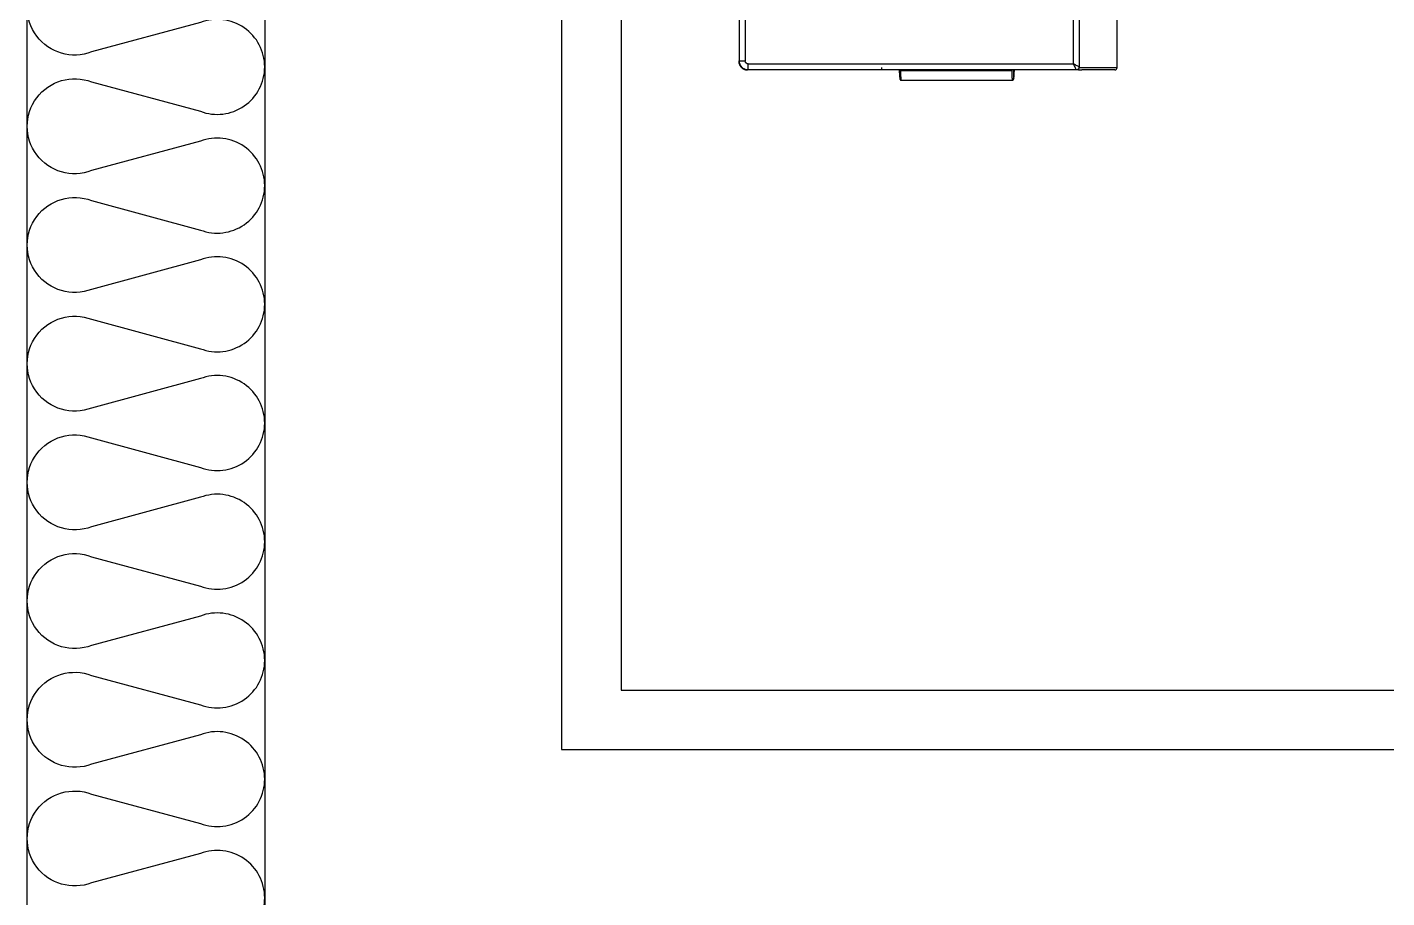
# Model space of a CAD drawing. Header units: millimetres. Extents: x -33000 to 294000, y 0 to 42408.
# Drawn here: x 278191.2 to 278649.2, y 18034.6 to 18328 of the extents above; entities that cross this region are included whole.
import ezdxf

# ---------------------------------------------------------------- set-up
doc = ezdxf.new("R2010")
doc.units = ezdxf.units.MM
doc.header["$LTSCALE"] = 50
doc.layers.add('arch', color=8, linetype='Continuous')

# ---------------------------------------------------------------- blocks, each defined once
blk = doc.blocks.new('A$C6CF502EC')
for p, q in [((-84.29, 254.5), (-121.92, 254.5)), ((-144.11, 250.2), (-157.11, 250.2)), ((-157.11, 250.2), (-157.11, 79)), ((-156.31, 251), (-145.17, 251)), ((-144.11, 251), (-145.17, 251)), ((-144.11, 251), (-143.6, 251)), ((-144.11, 251), (-144.11, 250.65)), ((-121.67, 251.32), (-84.19, 251.32)), ((-60.33, 251), (-60.15, 251))]:
    blk.add_line(p, q)
blk.add_arc((-156.31, 250.2), 0.8, 90, 180)
for centre, major_axis, ratio, start_param, end_param in [((-122.59, 241.52), (0.33, 12.49), 0.021001, 5.568856, 6.998613), ((-121.67, 250.94), (0, 0.5), 0.021008, 4.829725, 5.568523), ((-84.2, 250.94), (0, -0.5), 0.021008, 1.688117, 2.426937)]:
    blk.add_ellipse(centre, major_axis=major_axis, ratio=ratio, start_param=start_param, end_param=end_param)
for points, knots in [([(-122.36, 253.37), (-122.38, 253.24), (-122.41, 252.83), (-122.46, 251.96), (-122.5, 251.2), (-122.52, 250.9)], [0, 0, 0, 0, 0.264721, 0.731419, 1, 1, 1, 1]), ([(-121.76, 254.49), (-121.83, 254.49), (-121.94, 254.48), (-122.08, 254.4), (-122.18, 254.3), (-122.23, 254.2), (-122.27, 254.1), (-122.3, 253.96), (-122.33, 253.78), (-122.35, 253.48), (-122.36, 253.37)], [0, 0, 0, 0, 0.045112, 0.092295, 0.135741, 0.182804, 0.251788, 0.406207, 0.791729, 1, 1, 1, 1]), ([(-121.67, 251.32), (-121.67, 251.33), (-121.67, 251.36), (-121.67, 251.39), (-121.67, 251.43), (-121.67, 251.47), (-121.67, 251.51), (-121.67, 251.54), (-121.67, 251.58), (-121.67, 251.61), (-121.67, 251.65), (-121.67, 251.69), (-121.67, 251.72), (-121.67, 251.76), (-121.67, 251.79), (-121.67, 251.82), (-121.67, 251.86), (-121.67, 251.89), (-121.67, 251.93), (-121.67, 251.96), (-121.67, 251.99), (-121.67, 252.03), (-121.67, 252.06), (-121.67, 252.09), (-121.67, 252.12), (-121.67, 252.15), (-121.67, 252.19), (-121.67, 252.22), (-121.67, 252.25), (-121.67, 252.28), (-121.67, 252.31), (-121.67, 252.34), (-121.67, 252.37), (-121.67, 252.4), (-121.67, 252.43), (-121.67, 252.46), (-121.67, 252.49), (-121.67, 252.52), (-121.67, 252.54), (-121.67, 252.57), (-121.67, 252.6), (-121.67, 252.63), (-121.67, 252.66), (-121.67, 252.68), (-121.67, 252.71), (-121.67, 252.74), (-121.67, 252.76), (-121.67, 252.79), (-121.67, 252.82), (-121.67, 252.84), (-121.67, 252.87), (-121.67, 252.89), (-121.67, 252.92), (-121.67, 252.94), (-121.67, 252.97), (-121.67, 252.99), (-121.68, 253.01), (-121.68, 253.04), (-121.68, 253.06), (-121.68, 253.09), (-121.68, 253.11), (-121.68, 253.13), (-121.68, 253.15), (-121.68, 253.18), (-121.68, 253.2), (-121.68, 253.22), (-121.68, 253.24), (-121.68, 253.26), (-121.68, 253.29), (-121.68, 253.31), (-121.68, 253.33), (-121.68, 253.35), (-121.68, 253.37), (-121.68, 253.39), (-121.68, 253.41), (-121.68, 253.43), (-121.68, 253.45), (-121.68, 253.47), (-121.68, 253.49), (-121.68, 253.51), (-121.69, 253.52), (-121.69, 253.54), (-121.69, 253.56), (-121.69, 253.58), (-121.69, 253.6), (-121.69, 253.61), (-121.69, 253.63), (-121.69, 253.65), (-121.69, 253.67), (-121.69, 253.68), (-121.69, 253.7), (-121.69, 253.72), (-121.69, 253.73), (-121.69, 253.75), (-121.69, 253.76), (-121.69, 253.78), (-121.69, 253.79), (-121.69, 253.81), (-121.69, 253.82), (-121.7, 253.84), (-121.7, 253.85), (-121.7, 253.87), (-121.7, 253.88), (-121.7, 253.9), (-121.7, 253.91), (-121.7, 253.92), (-121.7, 253.94), (-121.7, 253.95), (-121.7, 253.96), (-121.7, 253.98), (-121.7, 253.99), (-121.7, 254), (-121.7, 254.01), (-121.7, 254.03), (-121.7, 254.04), (-121.7, 254.05), (-121.71, 254.06), (-121.71, 254.07), (-121.71, 254.08), (-121.71, 254.1), (-121.71, 254.11), (-121.71, 254.12), (-121.71, 254.13), (-121.71, 254.14), (-121.71, 254.15), (-121.71, 254.16), (-121.71, 254.17), (-121.71, 254.18), (-121.71, 254.19), (-121.71, 254.2), (-121.71, 254.21), (-121.71, 254.22), (-121.72, 254.22), (-121.72, 254.23), (-121.72, 254.24), (-121.72, 254.25), (-121.72, 254.26), (-121.72, 254.27), (-121.72, 254.27), (-121.72, 254.28), (-121.72, 254.29), (-121.72, 254.3), (-121.72, 254.3), (-121.72, 254.31), (-121.72, 254.32), (-121.72, 254.32), (-121.73, 254.33), (-121.73, 254.34), (-121.73, 254.34), (-121.73, 254.35), (-121.73, 254.36), (-121.73, 254.36), (-121.73, 254.37), (-121.73, 254.37), (-121.73, 254.38), (-121.73, 254.39), (-121.73, 254.39), (-121.73, 254.4), (-121.73, 254.4), (-121.73, 254.41), (-121.73, 254.41), (-121.74, 254.41), (-121.74, 254.42), (-121.74, 254.42), (-121.74, 254.43), (-121.74, 254.43), (-121.74, 254.44), (-121.74, 254.44), (-121.74, 254.44), (-121.74, 254.45), (-121.74, 254.45), (-121.74, 254.45), (-121.74, 254.46), (-121.74, 254.46), (-121.74, 254.46), (-121.75, 254.47), (-121.75, 254.47), (-121.75, 254.47), (-121.75, 254.47), (-121.75, 254.48), (-121.75, 254.48), (-121.75, 254.48), (-121.75, 254.48), (-121.75, 254.48), (-121.75, 254.49), (-121.75, 254.49), (-121.75, 254.49), (-121.75, 254.49), (-121.76, 254.49), (-121.76, 254.49), (-121.76, 254.49), (-121.76, 254.5), (-121.76, 254.5), (-121.76, 254.5), (-121.76, 254.5), (-121.76, 254.5), (-121.76, 254.5), (-121.76, 254.5), (-121.76, 254.5), (-121.76, 254.5), (-121.76, 254.5), (-121.76, 254.5), (-121.76, 254.5)], [0, 0, 0, 0, 0.006237, 0.012462, 0.018674, 0.024873, 0.031061, 0.037235, 0.043398, 0.049548, 0.055685, 0.06181, 0.067923, 0.074023, 0.080111, 0.086186, 0.092249, 0.0983, 0.104338, 0.110364, 0.116377, 0.122378, 0.128366, 0.134342, 0.140305, 0.146256, 0.152195, 0.158121, 0.164035, 0.169936, 0.175825, 0.181701, 0.187565, 0.193417, 0.199256, 0.205083, 0.210897, 0.216699, 0.222489, 0.228265, 0.23403, 0.239782, 0.245522, 0.251249, 0.256964, 0.262666, 0.268356, 0.274034, 0.279699, 0.285352, 0.290992, 0.29662, 0.302235, 0.307838, 0.313429, 0.319007, 0.324572, 0.330126, 0.335666, 0.341195, 0.346711, 0.352214, 0.357705, 0.363184, 0.36865, 0.374104, 0.379545, 0.384974, 0.39039, 0.395794, 0.401186, 0.406565, 0.411932, 0.417286, 0.422628, 0.427958, 0.433275, 0.438579, 0.443871, 0.449151, 0.454418, 0.459673, 0.464916, 0.470146, 0.475363, 0.480568, 0.485761, 0.490941, 0.496109, 0.501264, 0.506407, 0.511538, 0.516656, 0.521762, 0.526855, 0.531936, 0.537004, 0.54206, 0.547104, 0.552135, 0.557153, 0.562159, 0.567153, 0.572135, 0.577104, 0.58206, 0.587004, 0.591936, 0.596855, 0.601762, 0.606656, 0.611538, 0.616407, 0.621264, 0.626109, 0.630941, 0.635761, 0.640568, 0.645363, 0.650145, 0.654915, 0.659673, 0.664418, 0.669151, 0.673871, 0.678579, 0.683274, 0.687957, 0.692628, 0.697286, 0.701932, 0.706565, 0.711186, 0.715794, 0.72039, 0.724974, 0.729545, 0.734103, 0.73865, 0.743184, 0.747705, 0.752214, 0.75671, 0.761194, 0.765666, 0.770125, 0.774572, 0.779006, 0.783428, 0.787838, 0.792235, 0.796619, 0.800992, 0.805351, 0.809699, 0.814034, 0.818356, 0.822666, 0.826964, 0.831249, 0.835522, 0.839782, 0.84403, 0.848265, 0.852488, 0.856699, 0.860897, 0.865083, 0.869256, 0.873417, 0.877565, 0.881701, 0.885825, 0.889936, 0.894035, 0.898121, 0.902195, 0.906256, 0.910305, 0.914342, 0.918366, 0.922377, 0.926377, 0.930363, 0.934338, 0.9383, 0.942249, 0.946186, 0.950111, 0.954023, 0.957923, 0.96181, 0.965685, 0.969548, 0.973398, 0.977235, 0.981061, 0.984873, 0.988674, 0.992462, 0.996237, 1, 1, 1, 1]), ([(-83.85, 253.37), (-83.86, 253.48), (-83.9, 253.88), (-83.89, 253.96), (-84, 254.24), (-84.11, 254.38), (-84.27, 254.48), (-84.42, 254.52), (-84.49, 254.5), (-84.5, 254.49)], [0, 0, 0, 0, 0.208266, 0.756817, 0.835761, 0.889439, 0.941371, 0.995461, 1, 1, 1, 1]), ([(-84.45, 254.5), (-84.45, 254.5), (-84.45, 254.5), (-84.45, 254.5), (-84.45, 254.5), (-84.44, 254.5), (-84.44, 254.5), (-84.44, 254.5), (-84.44, 254.49), (-84.44, 254.49), (-84.44, 254.49), (-84.44, 254.49), (-84.44, 254.49), (-84.43, 254.48), (-84.43, 254.48), (-84.43, 254.48), (-84.43, 254.47), (-84.43, 254.47), (-84.43, 254.47), (-84.43, 254.46), (-84.43, 254.46), (-84.42, 254.45), (-84.42, 254.45), (-84.42, 254.44), (-84.42, 254.44), (-84.42, 254.43), (-84.42, 254.43), (-84.42, 254.42), (-84.42, 254.41), (-84.41, 254.41), (-84.41, 254.4), (-84.41, 254.39), (-84.41, 254.39), (-84.41, 254.38), (-84.41, 254.37), (-84.41, 254.36), (-84.4, 254.35), (-84.4, 254.35), (-84.4, 254.34), (-84.4, 254.33), (-84.4, 254.32), (-84.4, 254.31), (-84.4, 254.3), (-84.39, 254.29), (-84.39, 254.28), (-84.39, 254.27), (-84.39, 254.26), (-84.39, 254.25), (-84.39, 254.24), (-84.39, 254.22), (-84.38, 254.21), (-84.38, 254.2), (-84.38, 254.19), (-84.38, 254.18), (-84.38, 254.16), (-84.38, 254.15), (-84.38, 254.14), (-84.37, 254.12), (-84.37, 254.11), (-84.37, 254.1), (-84.37, 254.08), (-84.37, 254.07), (-84.37, 254.05), (-84.37, 254.04), (-84.36, 254.02), (-84.36, 254.01), (-84.36, 253.99), (-84.36, 253.97), (-84.36, 253.96), (-84.36, 253.94), (-84.35, 253.93), (-84.35, 253.91), (-84.35, 253.89), (-84.35, 253.87), (-84.35, 253.86), (-84.35, 253.84), (-84.34, 253.82), (-84.34, 253.8), (-84.34, 253.78), (-84.34, 253.76), (-84.34, 253.74), (-84.34, 253.72), (-84.34, 253.7), (-84.33, 253.68), (-84.33, 253.66), (-84.33, 253.64), (-84.33, 253.62), (-84.33, 253.6), (-84.33, 253.58), (-84.32, 253.56), (-84.32, 253.54), (-84.32, 253.52), (-84.32, 253.49), (-84.32, 253.47), (-84.32, 253.45), (-84.31, 253.43), (-84.31, 253.4), (-84.31, 253.38), (-84.31, 253.35), (-84.31, 253.33), (-84.3, 253.31), (-84.3, 253.28), (-84.3, 253.26), (-84.3, 253.23), (-84.3, 253.21), (-84.3, 253.18), (-84.29, 253.16), (-84.29, 253.13), (-84.29, 253.1), (-84.29, 253.08), (-84.29, 253.05), (-84.29, 253.02), (-84.28, 253), (-84.28, 252.97), (-84.28, 252.94), (-84.28, 252.91), (-84.28, 252.88), (-84.27, 252.86), (-84.27, 252.83), (-84.27, 252.8), (-84.27, 252.77), (-84.27, 252.74), (-84.27, 252.71), (-84.26, 252.68), (-84.26, 252.65), (-84.26, 252.62), (-84.26, 252.59), (-84.26, 252.56), (-84.25, 252.53), (-84.25, 252.49), (-84.25, 252.46), (-84.25, 252.43), (-84.25, 252.4), (-84.25, 252.37), (-84.24, 252.33), (-84.24, 252.3), (-84.24, 252.27), (-84.24, 252.23), (-84.24, 252.2), (-84.23, 252.17), (-84.23, 252.13), (-84.23, 252.1), (-84.23, 252.06), (-84.23, 252.03), (-84.22, 251.99), (-84.22, 251.96), (-84.22, 251.92), (-84.22, 251.89), (-84.22, 251.85), (-84.22, 251.81), (-84.21, 251.78), (-84.21, 251.74), (-84.21, 251.7), (-84.21, 251.67), (-84.21, 251.63), (-84.2, 251.59), (-84.2, 251.55), (-84.2, 251.51), (-84.2, 251.48), (-84.2, 251.44), (-84.19, 251.4), (-84.19, 251.36), (-84.19, 251.33), (-84.19, 251.32)], [0, 0, 0, 0, 0.005936, 0.011876, 0.017819, 0.023765, 0.029715, 0.035669, 0.041626, 0.047586, 0.053549, 0.059517, 0.065487, 0.071461, 0.077439, 0.083419, 0.089404, 0.095392, 0.101383, 0.107377, 0.113375, 0.119377, 0.125382, 0.13139, 0.137402, 0.143417, 0.149436, 0.155458, 0.161484, 0.167513, 0.173545, 0.179581, 0.18562, 0.191663, 0.197709, 0.203759, 0.209812, 0.215868, 0.221928, 0.227992, 0.234058, 0.240129, 0.246202, 0.25228, 0.25836, 0.264444, 0.270532, 0.276622, 0.282717, 0.288814, 0.294916, 0.30102, 0.307128, 0.31324, 0.319355, 0.325473, 0.331595, 0.33772, 0.343849, 0.349981, 0.356116, 0.362255, 0.368398, 0.374544, 0.380693, 0.386846, 0.393002, 0.399162, 0.405325, 0.411491, 0.417661, 0.423834, 0.430011, 0.436191, 0.442375, 0.448562, 0.454753, 0.460947, 0.467144, 0.473345, 0.479549, 0.485757, 0.491968, 0.498183, 0.504401, 0.510622, 0.516847, 0.523076, 0.529308, 0.535543, 0.541781, 0.548024, 0.554269, 0.560518, 0.566771, 0.573026, 0.579286, 0.585548, 0.591815, 0.598084, 0.604357, 0.610634, 0.616914, 0.623197, 0.629484, 0.635774, 0.642068, 0.648365, 0.654665, 0.660969, 0.667277, 0.673588, 0.679902, 0.68622, 0.692541, 0.698866, 0.705194, 0.711525, 0.71786, 0.724198, 0.73054, 0.736885, 0.743234, 0.749586, 0.755942, 0.762301, 0.768663, 0.775029, 0.781398, 0.787771, 0.794147, 0.800527, 0.80691, 0.813296, 0.819686, 0.82608, 0.832477, 0.838877, 0.84528, 0.851688, 0.858098, 0.864512, 0.87093, 0.87735, 0.883775, 0.890202, 0.896634, 0.903068, 0.909506, 0.915948, 0.922393, 0.928841, 0.935293, 0.941748, 0.948207, 0.954669, 0.961134, 0.967603, 0.974076, 0.980552, 0.987031, 0.993514, 1, 1, 1, 1]), ([(-83.7, 250.97), (-83.71, 251.23), (-83.75, 251.96), (-83.8, 252.82), (-83.84, 253.24), (-83.85, 253.37)], [0, 0, 0, 0, 0.244547, 0.712198, 1, 1, 1, 1]), ([(-144.36, 250), (-144.36, 250.07), (-144.35, 250.13), (-144.33, 250.26), (-144.31, 250.32), (-144.26, 250.44), (-144.23, 250.5), (-144.15, 250.61), (-144.11, 250.66), (-144.02, 250.75), (-143.97, 250.8), (-143.86, 250.87), (-143.8, 250.9), (-143.68, 250.95), (-143.62, 250.97), (-143.49, 250.99), (-143.42, 251), (-143.36, 251)], [0, 0, 0, 0, 0.125, 0.125, 0.25, 0.25, 0.375, 0.375, 0.5, 0.5, 0.625, 0.625, 0.75, 0.75, 0.875, 0.875, 1, 1, 1, 1]), ([(-144.36, 250), (-144.36, 250), (-144.33, 249.99), (-144.23, 249.94), (-144.05, 249.85), (-143.65, 249.64), (-143.16, 249.38), (-142.78, 249.18), (-142.54, 249.08), (-142.42, 249.02), (-142.36, 249)], [0, 0, 0, 0, 0.125, 0.125, 0.25, 0.5, 0.75, 0.875, 0.9375, 1, 1, 1, 1]), ([(-142.36, 249), (-142.38, 249.06), (-142.43, 249.18), (-142.54, 249.42), (-142.73, 249.8), (-142.99, 250.29), (-143.17, 250.61), (-143.27, 250.81), (-143.3, 250.87), (-143.35, 250.97), (-143.36, 251), (-143.36, 251)], [0, 0, 0, 0, 0.0625, 0.125, 0.25, 0.5, 0.75, 0.75, 0.875, 0.875, 1, 1, 1, 1]), ([(-77.89, 250.94), (-77.89, 250.94), (-77.89, 250.93), (-77.89, 250.9), (-77.89, 250.85), (-77.89, 250.81), (-77.89, 250.76), (-77.89, 250.71), (-77.89, 250.65), (-77.89, 250.59), (-77.89, 250.53), (-77.89, 250.47), (-77.9, 250.42), (-77.9, 250.37), (-77.9, 250.33), (-77.9, 250.29), (-77.9, 250.25), (-77.9, 250.22), (-77.9, 250.21), (-77.9, 250.2)], [0, 0, 0, 0, 0.002375, 0.110118, 0.200521, 0.276094, 0.334788, 0.418054, 0.497545, 0.572627, 0.642789, 0.707653, 0.766938, 0.820466, 0.868142, 0.909922, 0.945803, 0.975814, 1, 1, 1, 1]), ([(-77.89, 251), (-77.89, 251), (-77.89, 251), (-77.89, 251), (-77.89, 251), (-77.89, 251), (-77.89, 251), (-77.89, 250.99), (-77.89, 250.99), (-77.89, 250.99), (-77.89, 250.99), (-77.89, 250.98), (-77.89, 250.98), (-77.89, 250.97), (-77.89, 250.97), (-77.89, 250.96), (-77.89, 250.95), (-77.89, 250.95), (-77.89, 250.94), (-77.89, 250.94)], [0, 0, 0, 0, 0.045922, 0.093688, 0.143271, 0.194641, 0.247764, 0.302603, 0.359117, 0.41727, 0.477028, 0.53835, 0.601197, 0.665521, 0.731271, 0.798391, 0.866818, 0.936456, 1, 1, 1, 1]), ([(-60.33, 250.94), (-60.33, 250.94), (-60.33, 250.95), (-60.33, 250.96), (-60.33, 250.98), (-60.33, 250.99), (-60.33, 251), (-60.33, 251), (-60.33, 251), (-60.33, 251), (-60.33, 251)], [0, 0, 0, 0, 0.023682, 0.232322, 0.418331, 0.581217, 0.720771, 0.836986, 0.929995, 1, 1, 1, 1]), ([(-32.86, 251), (-32.66, 251), (-32.47, 250.98), (-32.08, 250.9), (-31.89, 250.85), (-31.53, 250.7), (-31.36, 250.6), (-31.03, 250.39), (-30.88, 250.26), (-30.6, 249.98), (-30.47, 249.83), (-30.26, 249.5), (-30.16, 249.33), (-30.01, 248.97), (-29.96, 248.78), (-29.88, 248.39), (-29.86, 248.2), (-29.86, 248)], [0, 0, 0, 0, 0.125, 0.125, 0.25, 0.25, 0.375, 0.375, 0.5, 0.5, 0.625, 0.625, 0.75, 0.75, 0.875, 0.875, 1, 1, 1, 1]), ([(-32.86, 251), (-32.86, 251), (-32.86, 251), (-32.86, 250.96), (-32.86, 250.79), (-32.86, 250.42), (-32.86, 249.92), (-32.86, 249.42), (-32.86, 249.17), (-32.86, 249)], [0, 0, 0, 0, 0.016831, 0.088865, 0.160899, 0.449036, 0.737173, 0.881241, 1, 1, 1, 1]), ([(-29.64, 248), (-29.64, 248.01), (-29.64, 248.03), (-29.64, 248.05), (-29.64, 248.08), (-29.64, 248.1), (-29.64, 248.13), (-29.64, 248.16), (-29.64, 248.18), (-29.65, 248.21), (-29.65, 248.24), (-29.65, 248.26), (-29.65, 248.29), (-29.66, 248.32), (-29.66, 248.34), (-29.66, 248.37), (-29.66, 248.4), (-29.67, 248.42), (-29.67, 248.45), (-29.68, 248.47), (-29.68, 248.5), (-29.69, 248.53), (-29.69, 248.55), (-29.7, 248.58), (-29.7, 248.61), (-29.71, 248.63), (-29.71, 248.66), (-29.72, 248.69), (-29.72, 248.71), (-29.73, 248.74), (-29.74, 248.77), (-29.74, 248.79), (-29.75, 248.82), (-29.76, 248.84), (-29.77, 248.87), (-29.78, 248.9), (-29.78, 248.92), (-29.79, 248.95), (-29.8, 248.97), (-29.81, 249), (-29.82, 249.03), (-29.83, 249.05), (-29.84, 249.08), (-29.85, 249.1), (-29.86, 249.13), (-29.87, 249.16), (-29.88, 249.18), (-29.89, 249.21), (-29.9, 249.23), (-29.91, 249.26), (-29.93, 249.28), (-29.94, 249.31), (-29.95, 249.33), (-29.96, 249.36), (-29.98, 249.38), (-29.99, 249.41), (-30, 249.43), (-30.02, 249.46), (-30.03, 249.48), (-30.04, 249.51), (-30.06, 249.53), (-30.07, 249.56), (-30.09, 249.58), (-30.1, 249.6), (-30.12, 249.63), (-30.13, 249.65), (-30.15, 249.68), (-30.17, 249.7), (-30.18, 249.72), (-30.2, 249.75), (-30.22, 249.77), (-30.23, 249.79), (-30.25, 249.82), (-30.27, 249.84), (-30.29, 249.86), (-30.3, 249.88), (-30.32, 249.91), (-30.34, 249.93), (-30.36, 249.95), (-30.38, 249.97), (-30.4, 249.99), (-30.42, 250.02), (-30.44, 250.04), (-30.46, 250.06), (-30.48, 250.08), (-30.5, 250.1), (-30.52, 250.12), (-30.54, 250.14), (-30.56, 250.16), (-30.58, 250.18), (-30.6, 250.2), (-30.62, 250.22), (-30.64, 250.24), (-30.67, 250.26), (-30.69, 250.28), (-30.71, 250.3), (-30.74, 250.32), (-30.76, 250.34), (-30.79, 250.36), (-30.82, 250.38), (-30.84, 250.4), (-30.87, 250.42), (-30.9, 250.44), (-30.93, 250.46), (-30.96, 250.48), (-30.99, 250.5), (-31.02, 250.52), (-31.05, 250.54), (-31.08, 250.56), (-31.11, 250.58), (-31.15, 250.6), (-31.18, 250.62), (-31.21, 250.64), (-31.25, 250.66), (-31.28, 250.68), (-31.32, 250.7), (-31.36, 250.71), (-31.4, 250.73), (-31.43, 250.75), (-31.47, 250.76), (-31.51, 250.78), (-31.55, 250.8), (-31.59, 250.81), (-31.63, 250.83), (-31.68, 250.84), (-31.72, 250.86), (-31.76, 250.87), (-31.81, 250.88), (-31.85, 250.89), (-31.89, 250.91), (-31.94, 250.92), (-31.99, 250.93), (-32.03, 250.94), (-32.08, 250.95), (-32.13, 250.96), (-32.18, 250.96), (-32.23, 250.97), (-32.28, 250.98), (-32.33, 250.98), (-32.38, 250.99), (-32.43, 250.99), (-32.48, 251), (-32.53, 251), (-32.59, 251), (-32.62, 251), (-32.64, 251)], [0, 0, 0, 0, 0.005553, 0.011114, 0.016682, 0.022259, 0.027843, 0.033435, 0.039035, 0.044643, 0.050258, 0.055881, 0.061512, 0.067151, 0.072798, 0.078452, 0.084115, 0.089785, 0.095463, 0.101149, 0.106842, 0.112544, 0.118253, 0.12397, 0.129695, 0.135427, 0.141168, 0.146916, 0.152672, 0.158436, 0.164207, 0.169987, 0.175774, 0.181569, 0.187372, 0.193183, 0.199002, 0.204828, 0.210662, 0.216504, 0.222354, 0.228212, 0.234077, 0.23995, 0.245831, 0.25172, 0.257617, 0.263522, 0.269434, 0.275354, 0.281282, 0.287218, 0.293162, 0.299113, 0.305072, 0.311039, 0.317014, 0.322997, 0.328987, 0.334986, 0.340992, 0.347006, 0.353028, 0.359057, 0.365095, 0.37114, 0.377193, 0.383254, 0.389323, 0.395399, 0.401484, 0.407576, 0.413676, 0.419783, 0.425899, 0.432023, 0.438154, 0.444293, 0.45044, 0.456595, 0.462757, 0.468927, 0.475106, 0.481292, 0.487485, 0.493687, 0.499897, 0.505836, 0.511869, 0.517997, 0.524219, 0.530534, 0.536944, 0.543449, 0.550047, 0.556739, 0.563526, 0.570407, 0.577382, 0.584451, 0.591614, 0.598871, 0.606222, 0.613668, 0.621208, 0.628842, 0.63657, 0.644392, 0.652308, 0.660319, 0.668423, 0.676622, 0.684915, 0.693302, 0.701783, 0.710359, 0.719028, 0.727792, 0.73665, 0.745602, 0.754648, 0.763788, 0.773023, 0.782351, 0.791774, 0.801291, 0.810902, 0.820607, 0.830407, 0.8403, 0.850288, 0.86037, 0.870545, 0.880816, 0.89118, 0.901638, 0.912191, 0.922837, 0.933578, 0.944413, 0.955342, 0.966365, 0.977483, 0.988694, 1, 1, 1, 1]), ([(-29.86, 248), (-29.86, 248), (-29.86, 248), (-29.86, 248), (-29.9, 248), (-30.07, 248), (-30.44, 248), (-30.94, 248), (-31.44, 248), (-31.69, 248), (-31.86, 248)], [0, 0, 0, 0, 0.000393, 0.017217, 0.089223, 0.16123, 0.449255, 0.73728, 0.881292, 1, 1, 1, 1]), ([(-29.64, 248), (-29.64, 248), (-29.64, 248), (-29.66, 248), (-29.67, 248), (-29.71, 248), (-29.73, 248), (-29.79, 248), (-29.82, 248), (-29.86, 248)], [0, 0, 0, 0, 0.251849, 0.251849, 0.503699, 0.503699, 0.755548, 0.755548, 1, 1, 1, 1])]:
    blk.add_open_spline(points, degree=3, knots=knots)
for points in [[(-144.36, 9.49), (-144.36, 250)], [(-143.36, 251), (-59.91, 251)], [(-77.91, 249), (-142.36, 249)], [(-142.36, 249), (-142.36, 9.49)], [(-60.41, 249), (-77.91, 249)], [(-32.86, 249), (-60.41, 249)], [(-59.91, 251), (-32.86, 251)], [(-31.86, 4.65), (-31.86, 248)], [(-29.86, 248), (-29.86, 4.65)]]:
    blk.add_open_spline(points, degree=1)
blk.add_rational_spline([(-32.86, 249), (-32.27, 249), (-31.86, 248.59), (-31.86, 248)], [1, 0.804737857729, 0.804737857729, 1], degree=3)

msp = doc.modelspace()

# ---------------------------------------------------------------- linework, layer by layer
at = {"layer": 'arch', "ltscale": 25}
for p, q in [((278191.21, 16794.57), (278191.21, 24254.6)), ((278271.21, 21264.6), (278271.21, 17984.6)), ((278371.21, 21144.6), (278371.21, 18084.6)), ((278391.21, 21124.6), (278391.21, 18104.6)), ((278391.21, 18104.6), (279911.21, 18104.6)), ((278371.21, 18084.6), (279931.21, 18084.6))]:
    msp.add_line(p, q, dxfattribs=at)
msp.add_lwpolyline([(278249.53, 18019.64, 0.524856), (278271.21, 18034.6, 0.524856), (278249.53, 18049.56), (278212.89, 18039.64, -1.449198), (278212.89, 18069.56), (278249.53, 18059.64, 0.524856), (278271.21, 18074.6, 0.524856), (278249.53, 18089.56), (278212.89, 18079.64, -1.449198), (278212.89, 18109.56), (278249.53, 18099.64, 0.524856), (278271.21, 18114.6, 0.524856), (278249.53, 18129.56), (278212.89, 18119.64, -1.449198), (278212.89, 18149.56), (278249.53, 18139.64, 0.524856), (278271.21, 18154.6, 0.524856), (278249.53, 18169.56), (278212.89, 18159.64, -1.449198), (278212.89, 18189.56), (278249.53, 18179.64, 0.524856), (278271.21, 18194.6, 0.524856), (278249.53, 18209.56), (278212.89, 18199.64, -1.449198), (278212.89, 18229.56), (278249.53, 18219.64, 0.524856), (278271.21, 18234.6, 0.524856), (278249.53, 18249.56), (278212.89, 18239.64, -1.449198), (278212.89, 18269.56), (278249.53, 18259.64, 0.524856), (278271.21, 18274.6, 0.524856), (278249.53, 18289.56), (278212.89, 18279.64, -1.449198), (278212.89, 18309.56), (278249.53, 18299.64, 0.524856), (278271.21, 18314.6, 0.524856), (278249.53, 18329.56), (278212.89, 18319.64, -1.449198), (278212.89, 18349.56)], format="xyb", dxfattribs=at)

# ---------------------------------------------------------------- block references
at = {"layer": 'arch', "ltscale": 25, "rotation": 180}
msp.add_blockref('A$C6CF502EC', (278401.21, 18564.6), dxfattribs=at)

doc.saveas('drawing.dxf')
